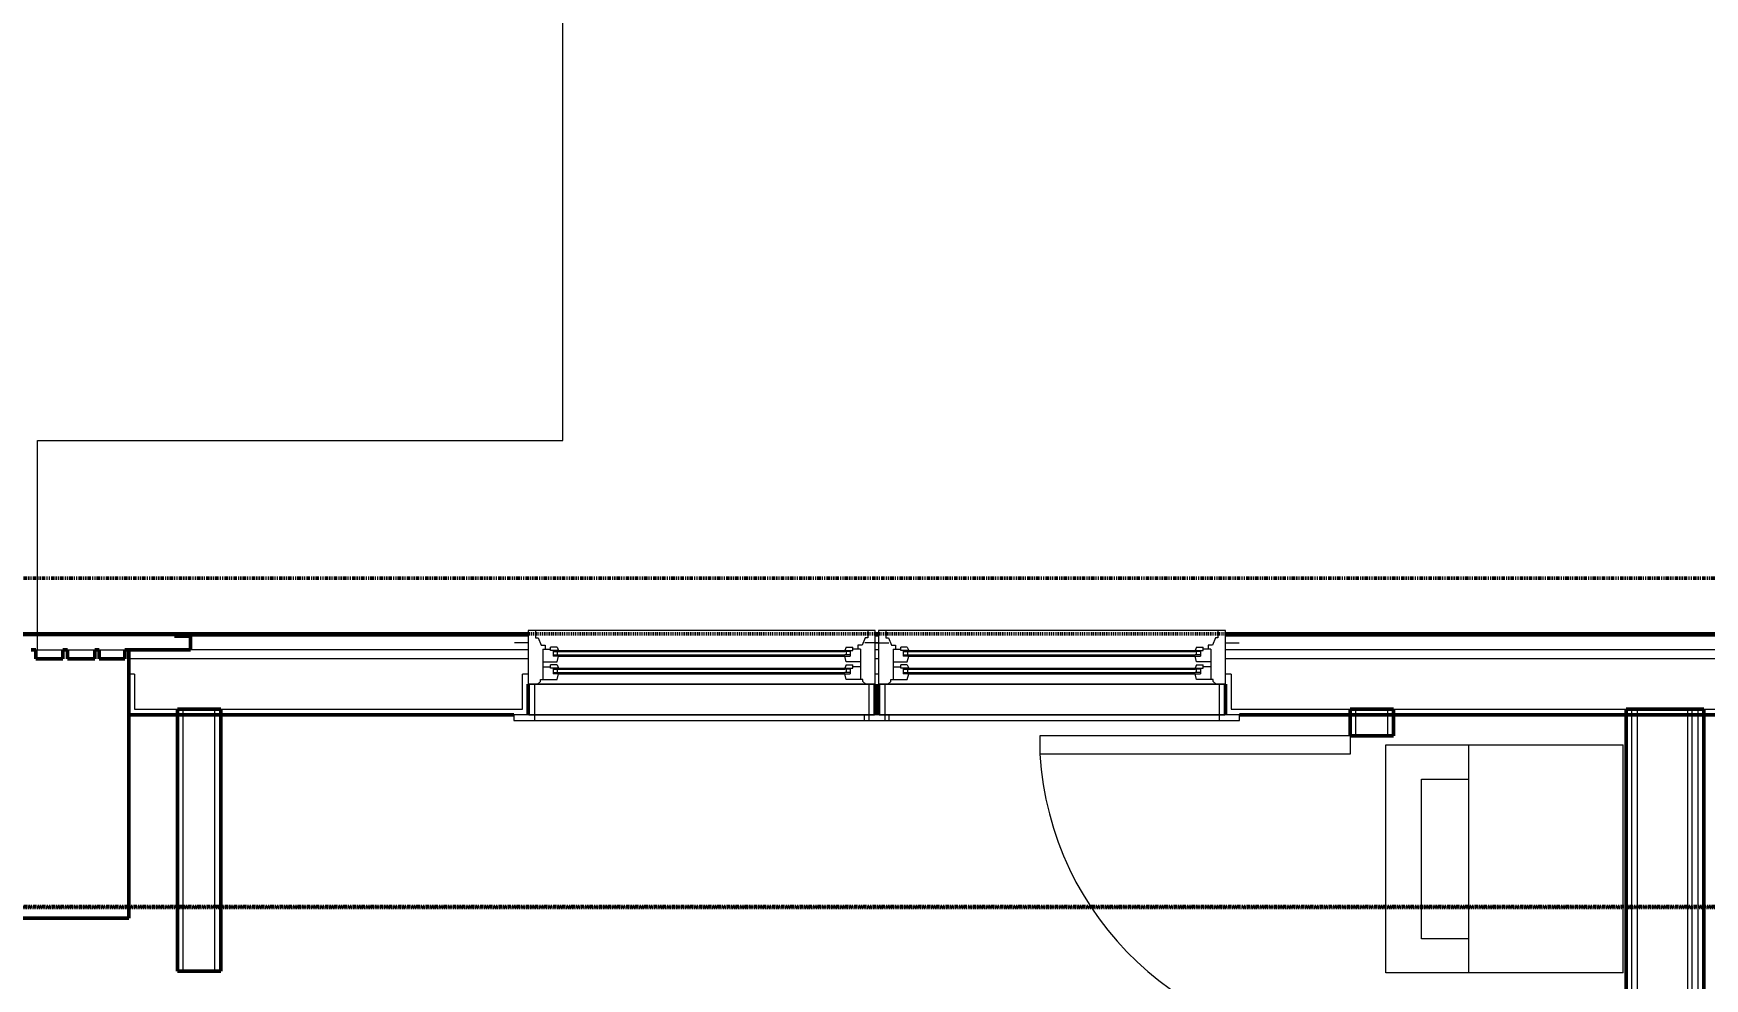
# Model space of a CAD drawing. Header units: inches. Extents: x -4217 to -1814, y 9706 to 12425.
# Drawn here: x -3114.4 to -2931.2, y 12080.8 to 12184.4 of the extents above; entities that cross this region are included whole.
import ezdxf

# ---------------------------------------------------------------- set-up
doc = ezdxf.new("R2010")
doc.units = ezdxf.units.IN
doc.header["$MEASUREMENT"] = 0
doc.linetypes.add('Dash 1_16_', pattern=[0.125, 0.0625, -0.0625])
doc.linetypes.add('Double Dash 3_8_', pattern=[1, 0.375, -0.125, 0.125, -0.125, 0.125, -0.125])
for name, color, linetype, lineweight in [('A-ANNO-DIMS', 211, 'Continuous', 9), ('A-ANNO-DIMS-96', 211, 'Continuous', 9), ('A-DOOR-1', 7, 'Continuous', 9), ('A-DOOR-2', 50, 'Continuous', 20), ('A-GENM-2', 7, 'Continuous', 9), ('A-GENM-3', 250, 'Continuous', 50), ('A-GLAZ-2', 250, 'Continuous', 50), ('A-GLAZ-3', 7, 'Continuous', 9), ('A-GLAZ-4', 50, 'Continuous', 20), ('A-WALL', 113, 'Continuous', 13), ('A-WALL-3', 250, 'Continuous', 50), ('A-WALL-4', 10, 'Continuous', 13), ('C-PROP-LINE-1', 250, 'Double Dash 3_8_', 50), ('C-PROP-LINE-2', 91, 'Dash 1_16_', 50), ('C-TOPO', 7, 'Continuous', 9), ('I-WALL-3', 2, 'Continuous', 50), ('P-SANR-FIXT-2', 7, 'Continuous', 9)]:
    doc.layers.add(name, color=color, linetype=linetype, lineweight=lineweight)
doc.styles.add('Century Gothic', font='ufonts.com_century-gothic.ttf', dxfattribs={"height": 9})
doc.dimstyles.new('OD__1_8__Tol__', dxfattribs={"dimscale": 12, "dimtxt": 9.397514, "dimasz": 1, "dimexe": 0.75, "dimexo": 0.5, "dimgap": 0.125, "dimtad": 1, "dimdec": 3, "dimrnd": 0.125, "dimzin": 3, "dimdsep": 46, "dimlunit": 4, "dimtxsty": 'Century Gothic', "dimblk1": 'OBLIQUE', "dimblk2": 'OBLIQUE', "dimsah": 1, "dimcen": 0.09, "dimdle": 0.75, "dimazin": 0, "dimtfac": 1, "dimtdec": 4, "dimtix": 1, "dimtmove": 0, "dimatfit": 3, "dimfxl": 1, "dimtvp": 1, "dimtfill": 1, "dimfrac": 2, "dimtolj": 1, "dimtzin": 0, "dimarcsym": 2})

# ---------------------------------------------------------------- blocks, each defined once
blk = doc.blocks.new('DIMBLOCK1-FLOOR PLAN - 2ND FLOOR')
at = {"layer": 'A-ANNO-DIMS-96'}
for p, q in [((-3857.97, 12120.15), (-3857.97, 12244.86)), ((-2070.67, 12120.15), (-2070.67, 12244.86)), ((-3866.97, 12235.86), (-2061.67, 12235.86)), ((-3857.97, 12235.86), (-3857.97, 12120.15)), ((-2070.67, 12235.86), (-2070.67, 12120.15))]:
    blk.add_line(p, q, dxfattribs=at)
at = {"layer": 'A-ANNO-DIMS-96', "lineweight": 50}
for p, q in [((-3857.97, 12235.86), (-3851.97, 12241.86)), ((-2070.67, 12235.86), (-2064.67, 12241.86)), ((-3857.97, 12235.86), (-3863.97, 12229.86)), ((-2070.67, 12235.86), (-2076.67, 12229.86))]:
    blk.add_line(p, q, dxfattribs=at)
at = {"layer": 'A-ANNO-DIMS-96', "color": 0, "insert": (-3002.06, 12248.89), "char_height": 9, "width": 90.5741, "attachment_point": 1, "line_spacing_factor": 0.984502, "style": 'Century Gothic', "bg_fill": 3, "box_fill_scale": 1.25, "bg_fill_color": 256, "bg_fill_true_color": 13158600, "bg_fill_transparency": 0}
blk.add_mtext('148\' - 11 1/4"', dxfattribs=at)
blk = doc.blocks.new('_Oblique')
at = {"color": 0, "linetype": 'ByBlock', "lineweight": -2}
blk.add_line((-0.5, -0.5), (0.5, 0.5), dxfattribs=at)

msp = doc.modelspace()

# ---------------------------------------------------------------- linework, layer by layer
at = {"layer": 'A-DOOR-1'}
msp.add_arc((-2970.02514, 12107.40649), 34.06659, 183.365687, 270, dxfattribs=at)
at = {"layer": 'A-DOOR-2'}
for p, q in [((-3004.03297, 12107.40649), (-3004.03297, 12105.40649)), ((-2970.02514, 12107.40649), (-3004.03297, 12107.40649)), ((-2970.02514, 12107.40649), (-2970.02514, 12105.40649)), ((-2970.02514, 12105.40649), (-3004.03297, 12105.40649))]:
    msp.add_line(p, q, dxfattribs=at)
at = {"layer": 'A-GENM-3'}
msp.add_line((-3131.79874, 12087.4019), (-3103.92374, 12087.4019), dxfattribs=at)
at = {"layer": 'A-GLAZ-3'}
for p, q in [((-3022.17452, 12113.0894), (-3060.07296, 12113.0894)), ((-3060.07296, 12113.0894), (-3060.07296, 12109.7144)), ((-3059.44796, 12113.0894), (-3059.44796, 12109.7144)), ((-3022.79952, 12113.0894), (-3022.79952, 12109.7144)), ((-3022.17452, 12109.7144), (-3022.17452, 12113.0894)), ((-2983.77452, 12113.0894), (-3021.67296, 12113.0894)), ((-3021.67296, 12113.0894), (-3021.67296, 12109.7144)), ((-3021.04796, 12113.0894), (-3021.04796, 12109.7144)), ((-2984.39952, 12113.0894), (-2984.39952, 12109.7144)), ((-2983.77452, 12109.7144), (-2983.77452, 12113.0894)), ((-3020.54952, 12109.7144), (-3061.69796, 12109.7144)), ((-3061.69796, 12109.7144), (-3061.69796, 12109.0894)), ((-3060.07296, 12109.7144), (-3022.17452, 12109.7144)), ((-3059.44796, 12109.7144), (-3059.44796, 12109.0894)), ((-2982.14952, 12109.7144), (-3023.29796, 12109.7144)), ((-3023.29796, 12109.7144), (-3023.29796, 12109.0894)), ((-3022.79952, 12109.7144), (-3022.79952, 12109.0894)), ((-3021.67296, 12109.7144), (-2983.77452, 12109.7144)), ((-3021.04796, 12109.7144), (-3021.04796, 12109.0894)), ((-3020.54952, 12109.0894), (-3020.54952, 12109.7144)), ((-2984.39952, 12109.7144), (-2984.39952, 12109.0894)), ((-2982.14952, 12109.0894), (-2982.14952, 12109.7144)), ((-3061.69796, 12109.0894), (-3020.54952, 12109.0894)), ((-3023.29796, 12109.0894), (-2982.14952, 12109.0894))]:
    msp.add_line(p, q, dxfattribs=at)
at = {"layer": 'A-GLAZ-4'}
for p, q in [((-3060.13546, 12113.0894), (-3022.11202, 12113.0894)), ((-3021.73546, 12113.0894), (-2983.71202, 12113.0894))]:
    msp.add_line(p, q, dxfattribs=at)
at = {"layer": 'A-WALL'}
for p, q in [((-2939.14874, 11989.00718), (-2939.14874, 12110.3394)), ((-2938.52374, 11989.00718), (-2938.52374, 12110.3394)), ((-2933.02374, 11724.7394), (-2933.02374, 12110.3394)), ((-2932.52374, 11765.18709), (-2932.52374, 12110.3394)), ((-2931.89874, 11765.18679), (-2931.89874, 12110.3394))]:
    msp.add_line(p, q, dxfattribs=at)
at = {"layer": 'A-WALL-3'}
for p, q in [((-3060.13546, 12109.7144), (-3060.13546, 12113.0894)), ((-3022.11202, 12113.0894), (-3022.11202, 12109.7144)), ((-3021.73546, 12109.7144), (-3021.73546, 12113.0894)), ((-2983.71202, 12113.0894), (-2983.71202, 12109.7144)), ((-3103.92374, 12109.7144), (-3061.69796, 12109.7144)), ((-3098.59796, 12110.34399), (-3098.59796, 12081.60139)), ((-3093.84796, 12110.34399), (-3098.59796, 12110.34399)), ((-3093.84796, 12081.60139), (-3093.84796, 12110.34399)), ((-2982.14952, 12109.7144), (-2908.09796, 12109.7144)), ((-2970.02514, 12110.34399), (-2970.02514, 12107.40649)), ((-2965.27514, 12110.34399), (-2970.02514, 12110.34399)), ((-2965.27514, 12107.40649), (-2965.27514, 12110.34399)), ((-2970.02514, 12107.40649), (-2965.27514, 12107.40649)), ((-3098.59796, 12081.60139), (-3093.84796, 12081.60139))]:
    msp.add_line(p, q, dxfattribs=at)
at = {"layer": 'A-WALL-4'}
for p, q in [((-3103.29874, 12110.3394), (-3060.76046, 12110.3394)), ((-3097.97296, 12081.60139), (-3097.97296, 12110.34399)), ((-3094.47296, 12081.60139), (-3094.47296, 12110.34399)), ((-2983.08702, 12110.3394), (-2907.16046, 12110.3394)), ((-2969.40014, 12107.40649), (-2969.40014, 12110.34399)), ((-2965.90014, 12107.40649), (-2965.90014, 12110.34399))]:
    msp.add_line(p, q, dxfattribs=at)
at = {"layer": 'C-PROP-LINE-1'}
msp.add_line((-3833.41046, 12088.68951), (-1910.86928, 12088.68951), dxfattribs=at)
at = {"layer": 'C-PROP-LINE-2'}
msp.add_line((-2099.26202, 12088.5894), (-3832.16202, 12088.5894), dxfattribs=at)
at = {"layer": 'I-WALL-3'}
for p, q in [((-2939.77374, 12110.3394), (-2939.77374, 11989.00718)), ((-2931.27374, 12110.3394), (-2939.77374, 12110.3394)), ((-2931.27374, 11765.1865), (-2931.27374, 12110.3394))]:
    msp.add_line(p, q, dxfattribs=at)
at = {"layer": 'P-SANR-FIXT-2'}
for p, q in [((-2966.11264, 12106.40649), (-2940.11264, 12106.40649)), ((-2966.11264, 12081.40649), (-2966.11264, 12106.40649)), ((-2957.01889, 12081.40649), (-2957.01889, 12106.40649)), ((-2940.11264, 12081.40649), (-2940.11264, 12106.40649)), ((-2962.20639, 12102.65649), (-2957.01889, 12102.65649)), ((-2962.20639, 12085.15649), (-2962.20639, 12102.65649)), ((-2957.01889, 12085.15649), (-2962.20639, 12085.15649)), ((-2940.11264, 12081.40649), (-2966.11264, 12081.40649))]:
    msp.add_line(p, q, dxfattribs=at)

# ---------------------------------------------------------------- dimensions: what is measured, and where the dimension line sits
at = {"layer": 'A-ANNO-DIMS'}
dim = msp.add_linear_dim(base=(-2070.67374, 12235.85696), p1=(-3857.97374, 12114.1519), p2=(-2070.67374, 12114.1519), dimstyle='OD__1_8__Tol__', override={"dimpost": '<>', "dimfxl": 1787.3}, dxfattribs=at)
dim.commit()
dim.dimension.update_dxf_attribs({"geometry": 'DIMBLOCK1-FLOOR PLAN - 2ND FLOOR', "text_midpoint": (-2964.32374, 12242.58198)})

# ---------------------------------------------------------------- next in the draw order: linework, layer by layer
at = {"layer": 'A-GENM-2'}
for p, q in [((-3114.12686, 12116.8394), (-3111.14249, 12116.8394)), ((-3110.64249, 12116.8394), (-3107.65811, 12116.8394)), ((-3107.15811, 12116.8394), (-3104.36124, 12116.8394))]:
    msp.add_line(p, q, dxfattribs=at)
at = {"layer": 'A-GENM-3'}
for p, q in [((-3114.12686, 12116.8394), (-3114.62686, 12116.8394)), ((-3114.12686, 12115.8394), (-3114.12686, 12116.8394)), ((-3110.64249, 12116.8394), (-3111.14249, 12116.8394)), ((-3111.14249, 12116.8394), (-3111.14249, 12115.8394)), ((-3110.64249, 12115.8394), (-3110.64249, 12116.8394)), ((-3107.15811, 12116.8394), (-3107.65811, 12116.8394)), ((-3107.65811, 12116.8394), (-3107.65811, 12115.8394)), ((-3107.15811, 12115.8394), (-3107.15811, 12116.8394)), ((-3103.92374, 12116.8394), (-3104.36124, 12116.8394)), ((-3104.36124, 12116.8394), (-3104.36124, 12115.8394)), ((-3103.92374, 12087.4019), (-3103.92374, 12116.8394)), ((-3111.14249, 12115.8394), (-3114.12686, 12115.8394)), ((-3107.65811, 12115.8394), (-3110.64249, 12115.8394)), ((-3104.36124, 12115.8394), (-3107.15811, 12115.8394))]:
    msp.add_line(p, q, dxfattribs=at)
at = {"layer": 'A-GLAZ-2'}
for p, q in [((-3136.93546, 12118.5894), (-3098.91202, 12118.5894)), ((-3098.91202, 12118.5269), (-3136.93546, 12118.5269))]:
    msp.add_line(p, q, dxfattribs=at)
at = {"layer": 'A-GLAZ-3'}
for p, q in [((-3057.41671, 12116.6519), (-3056.82296, 12116.6519)), ((-3056.94796, 12116.6519), (-3056.94796, 12116.2769)), ((-3056.82296, 12116.7769), (-3025.42452, 12116.7769)), ((-3056.82296, 12116.6519), (-3025.42452, 12116.6519)), ((-3024.83077, 12116.6519), (-3025.42452, 12116.6519)), ((-3025.29952, 12116.6519), (-3025.29952, 12116.2769)), ((-3019.01671, 12116.6519), (-3018.42296, 12116.6519)), ((-3018.54796, 12116.6519), (-3018.54796, 12116.2769)), ((-3018.42296, 12116.7769), (-2987.02452, 12116.7769)), ((-3018.42296, 12116.6519), (-2987.02452, 12116.6519)), ((-2986.43077, 12116.6519), (-2987.02452, 12116.6519)), ((-2986.89952, 12116.6519), (-2986.89952, 12116.2769)), ((-3057.41671, 12116.2769), (-3056.82296, 12116.2769)), ((-3056.82296, 12116.2769), (-3025.42452, 12116.2769)), ((-3056.82296, 12116.1519), (-3025.42452, 12116.1519)), ((-3056.82296, 12114.8394), (-3025.42452, 12114.8394)), ((-3024.83077, 12116.2769), (-3025.42452, 12116.2769)), ((-3019.01671, 12116.2769), (-3018.42296, 12116.2769)), ((-3018.42296, 12116.2769), (-2987.02452, 12116.2769)), ((-3018.42296, 12116.1519), (-2987.02452, 12116.1519)), ((-3018.42296, 12114.8394), (-2987.02452, 12114.8394)), ((-2986.43077, 12116.2769), (-2987.02452, 12116.2769)), ((-3057.41671, 12114.7144), (-3056.82296, 12114.7144)), ((-3057.41671, 12114.3394), (-3056.82296, 12114.3394)), ((-3056.94796, 12114.7144), (-3056.94796, 12114.3394)), ((-3056.82296, 12114.7144), (-3025.42452, 12114.7144)), ((-3056.82296, 12114.3394), (-3025.42452, 12114.3394)), ((-3056.82296, 12114.2144), (-3025.42452, 12114.2144)), ((-3024.83077, 12114.7144), (-3025.42452, 12114.7144)), ((-3024.83077, 12114.3394), (-3025.42452, 12114.3394)), ((-3025.29952, 12114.7144), (-3025.29952, 12114.3394)), ((-3019.01671, 12114.7144), (-3018.42296, 12114.7144)), ((-3019.01671, 12114.3394), (-3018.42296, 12114.3394)), ((-3018.54796, 12114.7144), (-3018.54796, 12114.3394)), ((-3018.42296, 12114.7144), (-2987.02452, 12114.7144)), ((-3018.42296, 12114.3394), (-2987.02452, 12114.3394)), ((-3018.42296, 12114.2144), (-2987.02452, 12114.2144)), ((-2986.43077, 12114.7144), (-2987.02452, 12114.7144)), ((-2986.43077, 12114.3394), (-2987.02452, 12114.3394)), ((-2986.89952, 12114.7144), (-2986.89952, 12114.3394))]:
    msp.add_line(p, q, dxfattribs=at)
at = {"layer": 'A-GLAZ-4'}
for p, q in [((-3022.11202, 12118.9644), (-3060.13546, 12118.9644)), ((-3060.13546, 12118.9644), (-3060.13546, 12113.0894)), ((-3059.32296, 12118.9644), (-3059.32296, 12118.1519)), ((-3022.92452, 12118.9644), (-3022.92452, 12118.1519)), ((-3022.11202, 12113.0894), (-3022.11202, 12118.9644)), ((-2983.71202, 12118.9644), (-3021.73546, 12118.9644)), ((-3021.73546, 12118.9644), (-3021.73546, 12113.0894)), ((-3020.92296, 12118.9644), (-3020.92296, 12118.1519)), ((-2984.52452, 12118.9644), (-2984.52452, 12118.1519)), ((-2983.71202, 12113.0894), (-2983.71202, 12118.9644)), ((-3060.13546, 12117.5894), (-3061.63546, 12117.5894)), ((-3059.32296, 12118.1519), (-3059.04827, 12118.1519)), ((-3059.04827, 12118.1519), (-3058.72921, 12117.3394)), ((-3058.72921, 12117.3394), (-3058.26046, 12117.3394)), ((-3058.54171, 12116.9019), (-3057.69796, 12116.9019)), ((-3058.54171, 12116.9019), (-3058.54171, 12113.5894)), ((-3058.26046, 12117.3394), (-3058.26046, 12116.9019)), ((-3056.97921, 12117.12065), (-3057.69796, 12117.12065)), ((-3057.69796, 12116.7769), (-3057.69796, 12117.12065)), ((-3056.82608, 12116.7769), (-3057.69796, 12116.7769)), ((-3057.41671, 12116.7769), (-3057.41671, 12116.1519)), ((-3056.97921, 12117.12065), (-3056.82608, 12116.7769)), ((-3025.26827, 12117.12065), (-3025.42139, 12116.7769)), ((-3025.42139, 12116.7769), (-3024.54952, 12116.7769)), ((-3025.26827, 12117.12065), (-3024.54952, 12117.12065)), ((-3024.83077, 12116.7769), (-3024.83077, 12116.1519)), ((-3024.54952, 12116.7769), (-3024.54952, 12117.12065)), ((-3023.70577, 12116.9019), (-3024.54952, 12116.9019)), ((-3023.98702, 12117.3394), (-3023.98702, 12116.9019)), ((-3023.51827, 12117.3394), (-3023.98702, 12117.3394)), ((-3023.70577, 12116.9019), (-3023.70577, 12113.5894)), ((-3023.1992, 12118.1519), (-3023.51827, 12117.3394)), ((-3021.73546, 12117.5894), (-3023.23546, 12117.5894)), ((-3022.92452, 12118.1519), (-3023.1992, 12118.1519)), ((-3022.11202, 12117.5894), (-3020.61202, 12117.5894)), ((-3020.92296, 12118.1519), (-3020.64827, 12118.1519)), ((-3020.64827, 12118.1519), (-3020.32921, 12117.3394)), ((-3020.32921, 12117.3394), (-3019.86046, 12117.3394)), ((-3020.14171, 12116.9019), (-3019.29796, 12116.9019)), ((-3020.14171, 12116.9019), (-3020.14171, 12113.5894)), ((-3019.86046, 12117.3394), (-3019.86046, 12116.9019)), ((-3018.57921, 12117.12065), (-3019.29796, 12117.12065)), ((-3019.29796, 12116.7769), (-3019.29796, 12117.12065)), ((-3018.42608, 12116.7769), (-3019.29796, 12116.7769)), ((-3019.01671, 12116.7769), (-3019.01671, 12116.1519)), ((-3018.57921, 12117.12065), (-3018.42608, 12116.7769)), ((-2986.86827, 12117.12065), (-2987.02139, 12116.7769)), ((-2987.02139, 12116.7769), (-2986.14952, 12116.7769)), ((-2986.86827, 12117.12065), (-2986.14952, 12117.12065)), ((-2986.43077, 12116.7769), (-2986.43077, 12116.1519)), ((-2986.14952, 12116.7769), (-2986.14952, 12117.12065)), ((-2985.30577, 12116.9019), (-2986.14952, 12116.9019)), ((-2985.58702, 12117.3394), (-2985.58702, 12116.9019)), ((-2985.11827, 12117.3394), (-2985.58702, 12117.3394)), ((-2985.30577, 12116.9019), (-2985.30577, 12113.5894)), ((-2984.7992, 12118.1519), (-2985.11827, 12117.3394)), ((-2984.52452, 12118.1519), (-2984.7992, 12118.1519)), ((-2983.71202, 12117.5894), (-2982.21202, 12117.5894)), ((-3058.54171, 12115.5269), (-3056.97921, 12115.5269)), ((-3058.54171, 12114.9644), (-3057.69796, 12114.9644)), ((-3056.97921, 12115.18315), (-3057.69796, 12115.18315)), ((-3057.69796, 12114.8394), (-3057.69796, 12115.18315)), ((-3056.82608, 12114.8394), (-3057.69796, 12114.8394)), ((-3056.82296, 12116.1519), (-3057.41671, 12116.1519)), ((-3057.41671, 12114.8394), (-3057.41671, 12114.2144)), ((-3056.97921, 12115.5269), (-3056.82296, 12116.1519)), ((-3056.97921, 12115.18315), (-3056.82608, 12114.8394)), ((-3025.42452, 12116.1519), (-3024.83077, 12116.1519)), ((-3025.26827, 12115.5269), (-3025.42452, 12116.1519)), ((-3025.26827, 12115.18315), (-3025.42139, 12114.8394)), ((-3025.42139, 12114.8394), (-3024.54952, 12114.8394)), ((-3023.70577, 12115.5269), (-3025.26827, 12115.5269)), ((-3025.26827, 12115.18315), (-3024.54952, 12115.18315)), ((-3024.83077, 12114.8394), (-3024.83077, 12114.2144)), ((-3024.54952, 12114.8394), (-3024.54952, 12115.18315)), ((-3023.70577, 12114.9644), (-3024.54952, 12114.9644)), ((-3020.14171, 12115.5269), (-3018.57921, 12115.5269)), ((-3020.14171, 12114.9644), (-3019.29796, 12114.9644)), ((-3018.57921, 12115.18315), (-3019.29796, 12115.18315)), ((-3019.29796, 12114.8394), (-3019.29796, 12115.18315)), ((-3018.42608, 12114.8394), (-3019.29796, 12114.8394)), ((-3018.42296, 12116.1519), (-3019.01671, 12116.1519)), ((-3019.01671, 12114.8394), (-3019.01671, 12114.2144)), ((-3018.57921, 12115.5269), (-3018.42296, 12116.1519)), ((-3018.57921, 12115.18315), (-3018.42608, 12114.8394)), ((-2987.02452, 12116.1519), (-2986.43077, 12116.1519)), ((-2986.86827, 12115.5269), (-2987.02452, 12116.1519)), ((-2986.86827, 12115.18315), (-2987.02139, 12114.8394)), ((-2987.02139, 12114.8394), (-2986.14952, 12114.8394)), ((-2985.30577, 12115.5269), (-2986.86827, 12115.5269)), ((-2986.86827, 12115.18315), (-2986.14952, 12115.18315)), ((-2986.43077, 12114.8394), (-2986.43077, 12114.2144)), ((-2986.14952, 12114.8394), (-2986.14952, 12115.18315)), ((-2985.30577, 12114.9644), (-2986.14952, 12114.9644)), ((-3058.79171, 12113.36956), (-3059.12559, 12113.0894)), ((-3058.79171, 12113.36956), (-3058.79171, 12113.5894)), ((-3058.79171, 12113.5894), (-3056.97921, 12113.5894)), ((-3056.82296, 12114.2144), (-3057.41671, 12114.2144)), ((-3056.97921, 12113.5894), (-3056.82296, 12114.2144)), ((-3025.42452, 12114.2144), (-3024.83077, 12114.2144)), ((-3025.26827, 12113.5894), (-3025.42452, 12114.2144)), ((-3023.45577, 12113.5894), (-3025.26827, 12113.5894)), ((-3023.45577, 12113.36956), (-3023.45577, 12113.5894)), ((-3023.45577, 12113.36956), (-3023.12189, 12113.0894)), ((-3020.39171, 12113.36956), (-3020.72559, 12113.0894)), ((-3020.39171, 12113.36956), (-3020.39171, 12113.5894)), ((-3020.39171, 12113.5894), (-3018.57921, 12113.5894)), ((-3018.42296, 12114.2144), (-3019.01671, 12114.2144)), ((-3018.57921, 12113.5894), (-3018.42296, 12114.2144)), ((-2987.02452, 12114.2144), (-2986.43077, 12114.2144)), ((-2986.86827, 12113.5894), (-2987.02452, 12114.2144)), ((-2985.05577, 12113.5894), (-2986.86827, 12113.5894)), ((-2985.05577, 12113.36956), (-2985.05577, 12113.5894)), ((-2985.05577, 12113.36956), (-2984.72189, 12113.0894))]:
    msp.add_line(p, q, dxfattribs=at)
at = {"layer": 'A-WALL-3'}
for p, q in [((-3060.13546, 12118.5894), (-3098.91202, 12118.5894)), ((-3098.91202, 12118.5894), (-3098.91202, 12118.3394)), ((-3021.73546, 12118.5894), (-3022.11202, 12118.5894)), ((-2906.53546, 12118.5894), (-2983.71202, 12118.5894)), ((-3097.16202, 12116.8394), (-3103.92374, 12116.8394)), ((-3103.92374, 12116.8394), (-3103.92374, 12109.7144)), ((-3098.91202, 12118.3394), (-3097.16202, 12118.3394)), ((-3097.16202, 12118.3394), (-3097.16202, 12116.8394))]:
    msp.add_line(p, q, dxfattribs=at)
at = {"layer": 'A-WALL-4'}
for p, q in [((-3060.13546, 12118.3394), (-3097.16202, 12118.3394)), ((-3060.13546, 12116.8394), (-3097.16202, 12116.8394)), ((-3021.73546, 12118.3394), (-3022.11202, 12118.3394)), ((-3021.73546, 12116.8394), (-3022.11202, 12116.8394)), ((-2906.53546, 12118.3394), (-2983.71202, 12118.3394)), ((-2906.53546, 12116.8394), (-2983.71202, 12116.8394)), ((-3060.13546, 12115.8394), (-3103.92374, 12115.8394)), ((-3021.73546, 12115.8394), (-3022.11202, 12115.8394)), ((-2906.53546, 12115.8394), (-2983.71202, 12115.8394)), ((-3103.29874, 12114.1519), (-3103.92374, 12114.1519)), ((-3103.29874, 12114.1519), (-3103.29874, 12110.3394)), ((-3060.76046, 12110.3394), (-3060.76046, 12114.1519)), ((-3060.13546, 12114.1519), (-3060.76046, 12114.1519)), ((-3021.73546, 12114.1519), (-3022.11202, 12114.1519)), ((-2983.08702, 12114.1519), (-2983.71202, 12114.1519)), ((-2983.08702, 12114.1519), (-2983.08702, 12110.3394))]:
    msp.add_line(p, q, dxfattribs=at)
at = {"layer": 'C-PROP-LINE-1'}
msp.add_line((-3869.44796, 12124.68951), (-1910.86928, 12124.68951), dxfattribs=at)
at = {"layer": 'C-PROP-LINE-2'}
msp.add_line((-2636.92374, 12118.5894), (-3860.72374, 12118.5894), dxfattribs=at)
at = {"layer": 'C-TOPO'}
for p, q in [((-3056.32379, 12167.14819), (-3056.32379, 12209.87402)), ((-3056.32379, 12150.54785), (-3056.32379, 12167.14819)), ((-3056.32379, 12150.01611), (-3056.32379, 12150.54785)), ((-3056.32379, 12146.9436), (-3056.32379, 12150.01611)), ((-3056.32379, 12139.78931), (-3056.32379, 12146.9436)), ((-3113.92383, 12118.5894), (-3113.92383, 12139.78931)), ((-3113.92383, 12139.78931), (-3058.0686, 12139.78931)), ((-3058.0686, 12139.78931), (-3056.32379, 12139.78931)), ((-3113.92383, 12116.8394), (-3113.92383, 12118.5269))]:
    msp.add_line(p, q, dxfattribs=at)

doc.saveas('drawing.dxf')
